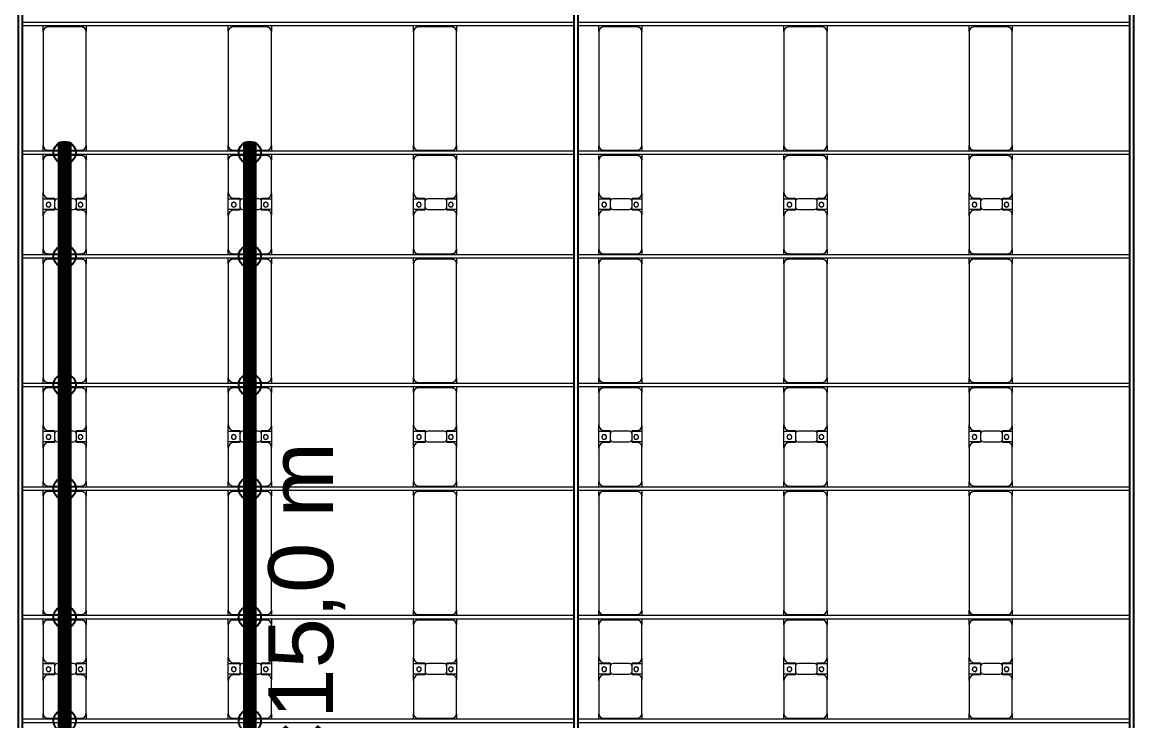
# Model space of a CAD drawing. Header units: millimetres. Extents: x -496478 to -186190, y -204059 to -87354.
# Drawn here: x -483192 to -471231, y -178740 to -171190 of the extents above; entities that cross this region are included whole.
import ezdxf

# ---------------------------------------------------------------- set-up
doc = ezdxf.new("R2010")
doc.units = ezdxf.units.MM
for name, color, linetype, lineweight in [('A-DETL-MBND', 5, 'Continuous', 9), ('A-GENM', 13, 'Continuous', 9), ('S-BEAM', 12, 'Continuous', 9)]:
    doc.layers.add(name, color=color, linetype=linetype, lineweight=lineweight)
doc.layers.add('GC-GHI CHU', color=2, linetype='Continuous')
doc.layers.add('GC-HOP 40x60 GIA CUONG', color=1, linetype='Continuous')
doc.styles.add('GC_VN', font='arial.ttf')

# ---------------------------------------------------------------- blocks, each defined once
blk = doc.blocks.new('Dai phao do pin - DẢI PHAO ĐỠ PIN-V111-BỐ TRÍ KHUNG KẾT CẤU BÈ PIN 01')
at = {"layer": 'A-DETL-MBND', "color": 8}
for p, q in [((18283, 242), (18340, 242)), ((18700, 242), (18340, 242)), ((18700, 242), (18882, 242)), ((18768, 242), (18950, 242)), ((18768, 118), (18768, 242)), ((18882, 242), (18882, 118)), ((19300, 242), (18950, 242)), ((19300, 242), (19363, 242)), ((19403, 242), (19460, 242)), ((20690, 242), (19460, 242)), ((20690, 242), (20753, 242)), ((20793, 242), (20850, 242)), ((21210, 242), (20850, 242)), ((21210, 242), (21392, 242)), ((21278, 242), (21460, 242)), ((21278, 118), (21278, 242)), ((21392, 242), (21392, 118)), ((21810, 242), (21460, 242)), ((21810, 242), (21873, 242)), ((21913, 242), (21970, 242)), ((23200, 242), (21970, 242)), ((23200, 242), (23263, 242)), ((23304, 242), (23360, 242)), ((23720, 242), (23360, 242)), ((23720, 242), (23902, 242)), ((23788, 242), (23970, 242)), ((23788, 118), (23788, 242)), ((23902, 242), (23902, 118)), ((24320, 242), (23970, 242)), ((24320, 242), (24383, 242)), ((24423, 242), (24480, 242)), ((25710, 242), (24480, 242)), ((25710, 242), (25773, 242)), ((18290, 192), (18290, -173)), ((18760, 118), (18760, 182)), ((18890, 182), (18890, 118)), ((19350, -173), (19350, 192)), ((19410, 192), (19410, -173)), ((20740, -173), (20740, 192)), ((20800, 192), (20800, -173)), ((21270, 118), (21270, 182)), ((21400, 182), (21400, 118)), ((21860, -173), (21860, 192)), ((21920, 192), (21920, -173)), ((23250, -173), (23250, 192)), ((23310, 192), (23310, -173)), ((23780, 118), (23780, 182)), ((23910, 182), (23910, 118)), ((24370, -173), (24370, 192)), ((24430, 192), (24430, -173)), ((25760, -173), (25760, 192)), ((18852, 118), (18760, 118)), ((18768, 88), (18768, -88)), ((18890, 118), (18798, 118)), ((18882, -88), (18882, 88)), ((21362, 118), (21270, 118)), ((21278, 88), (21278, -88)), ((21400, 118), (21308, 118)), ((21392, -88), (21392, 88)), ((23872, 118), (23780, 118)), ((23788, 88), (23788, -88)), ((23910, 118), (23818, 118)), ((23902, -88), (23902, 88)), ((18760, -173), (18760, -118)), ((18760, -118), (18852, -118)), ((18768, -223), (18768, -118)), ((18798, -118), (18890, -118)), ((18882, -118), (18882, -223)), ((18890, -118), (18890, -173)), ((21270, -173), (21270, -118)), ((21270, -118), (21362, -118)), ((21278, -223), (21278, -118)), ((21308, -118), (21400, -118)), ((21392, -118), (21392, -223)), ((21400, -118), (21400, -173)), ((23780, -173), (23780, -118)), ((23780, -118), (23872, -118)), ((23788, -223), (23788, -118)), ((23818, -118), (23910, -118)), ((23902, -118), (23902, -223)), ((23910, -118), (23910, -173)), ((18340, -223), (18283, -223)), ((18340, -223), (18710, -223)), ((18882, -223), (18710, -223)), ((18940, -223), (18768, -223)), ((18940, -223), (19300, -223)), ((19363, -223), (19300, -223)), ((19460, -223), (19403, -223)), ((19460, -223), (20690, -223)), ((20753, -223), (20690, -223)), ((20850, -223), (20793, -223)), ((20850, -223), (21220, -223)), ((21392, -223), (21220, -223)), ((21450, -223), (21278, -223)), ((21450, -223), (21810, -223)), ((21873, -223), (21810, -223)), ((21970, -223), (21913, -223)), ((21970, -223), (23200, -223)), ((23263, -223), (23200, -223)), ((23360, -223), (23304, -223)), ((23360, -223), (23730, -223)), ((23902, -223), (23730, -223)), ((23960, -223), (23788, -223)), ((23960, -223), (24320, -223)), ((24383, -223), (24320, -223)), ((24480, -223), (24423, -223)), ((24480, -223), (25710, -223)), ((25773, -223), (25710, -223))]:
    blk.add_line(p, q, dxfattribs=at)
for centre, radius, start, end in [((18340, 192), 50, 90, 180), ((18700, 182), 60, 0, 90), ((18950, 182), 60, 90, 180), ((19300, 192), 50, 0, 90), ((19460, 192), 50, 90, 180), ((19460, 192), 50, 105, 180), ((20690, 192), 50, 0, 90), ((20690, 192), 50, 15, 90), ((20850, 192), 50, 90, 180), ((21210, 182), 60, 0, 90), ((21460, 182), 60, 90, 180), ((21810, 192), 50, 0, 90), ((21970, 192), 50, 90, 180), ((21970, 192), 50, 105, 180), ((23200, 192), 50, 360, 90), ((23200, 192), 50, 15, 90), ((23360, 192), 50, 90, 180), ((23720, 182), 60, 360, 90), ((23970, 182), 60, 90, 180), ((24320, 192), 50, 360, 90), ((24480, 192), 50, 90, 180), ((24480, 192), 50, 105, 180), ((25710, 192), 50, 360, 90), ((25710, 192), 50, 15, 90), ((18340, 192), 50, 135, 175.8345), ((18700, 182), 60, 0, 45), ((18819, 183), 25, 0, 180), ((18819, 183), 25, 180, 0), ((18821, 183), 25, 0, 180), ((18821, 183), 25, 180, 360), ((18821, 183), 25, 180, 195), ((18950, 182), 60, 135, 180), ((19300, 192), 50, 0, 45), ((20850, 192), 50, 135, 175.873), ((21210, 182), 60, 0, 45), ((21329, 183), 25, 360, 180), ((21329, 183), 25, 180, 360), ((21331, 183), 25, 0, 180), ((21331, 183), 25, 180, 0), ((21331, 183), 25, 180, 195), ((21460, 182), 60, 135, 180), ((21810, 192), 50, 0, 45), ((23360, 192), 50, 135, 175.9115), ((23720, 182), 60, 360, 45), ((23839, 183), 25, 360, 180), ((23839, 183), 25, 180, 0), ((23841, 183), 25, 360, 180), ((23841, 183), 25, 180, 0), ((23841, 183), 25, 180, 195), ((23970, 182), 60, 135, 180), ((24320, 192), 50, 360, 45), ((18798, 88), 30, 90, 180), ((18852, 88), 30, 0, 90), ((21308, 88), 30, 90, 180), ((21362, 88), 30, 0, 90), ((23818, 88), 30, 90, 180), ((23872, 88), 30, 0, 90), ((18798, -88), 30, 180, 270), ((18852, -88), 30, 270, 0), ((21308, -88), 30, 180, 270), ((21362, -88), 30, 270, 0), ((23818, -88), 30, 180, 270), ((23872, -88), 30, 270, 0), ((18340, -173), 50, 180, 270), ((18340, -173), 50, 180, 225), ((18710, -173), 50, 270, 0), ((18710, -173), 50, 315, 0), ((18819, -162), 25, 0, 180), ((18819, -162), 25, 180, 0), ((18821, -162), 25, 0, 180), ((18821, -162), 25, 120, 180), ((18821, -162), 25, 180, 360), ((18821, -162), 25, 75, 105), ((18819, -162), 25, 75, 90), ((18819, -162), 25, 30, 45), ((18819, -162), 25, 0, 15), ((18940, -173), 50, 180, 270), ((18940, -173), 50, 180, 225), ((19300, -173), 50, 270, 360), ((19300, -173), 50, 315, 360), ((19460, -173), 50, 180, 270), ((19460, -173), 50, 180, 270), ((20690, -173), 50, 270, 0), ((20690, -173), 50, 285, 0), ((20850, -173), 50, 180, 270), ((20850, -173), 50, 180, 225), ((21220, -173), 50, 270, 0), ((21220, -173), 50, 315, 0), ((21329, -162), 25, 360, 180), ((21329, -162), 25, 180, 0), ((21331, -162), 25, 360, 180), ((21331, -162), 25, 120, 180), ((21331, -162), 25, 180, 0), ((21331, -162), 25, 75, 105), ((21329, -162), 25, 75, 90), ((21329, -162), 25, 30, 45), ((21329, -162), 25, 360, 15), ((21450, -173), 50, 180, 270), ((21450, -173), 50, 180, 225), ((21810, -173), 50, 270, 0), ((21810, -173), 50, 315, 0), ((21970, -173), 50, 180, 270), ((21970, -173), 50, 180, 270), ((23200, -173), 50, 270, 0), ((23200, -173), 50, 285, 360), ((23360, -173), 50, 180, 270), ((23360, -173), 50, 180, 225), ((23730, -173), 50, 270, 0), ((23730, -173), 50, 315, 0), ((23839, -162), 25, 360, 180), ((23839, -162), 25, 180, 0), ((23841, -162), 25, 360, 180), ((23841, -162), 25, 120, 180), ((23841, -162), 25, 180, 0), ((23841, -162), 25, 75, 105), ((23839, -162), 25, 75, 90), ((23839, -162), 25, 30, 45), ((23839, -162), 25, 360, 15), ((23960, -173), 50, 180, 270), ((23960, -173), 50, 180, 225), ((24320, -173), 50, 270, 360), ((24320, -173), 50, 315, 360), ((24480, -173), 50, 180, 270), ((24480, -173), 50, 180, 270), ((25710, -173), 50, 270, 360), ((25710, -173), 50, 285, 0)]:
    blk.add_arc(centre, radius, start, end, dxfattribs=at)
blk = doc.blocks.new('Dai phao do pin - DẢI PHAO ĐỠ PIN-V112-BỐ TRÍ KHUNG KẾT CẤU BÈ PIN 01')
at = {"layer": 'A-DETL-MBND', "color": 8}
for p, q in [((18283, 242), (18340, 242)), ((18700, 242), (18340, 242)), ((18700, 242), (18882, 242)), ((18768, 242), (18950, 242)), ((18768, 118), (18768, 242)), ((18882, 242), (18882, 118)), ((19300, 242), (18950, 242)), ((19300, 242), (19363, 242)), ((19403, 242), (19460, 242)), ((20690, 242), (19460, 242)), ((20690, 242), (20753, 242)), ((20793, 242), (20850, 242)), ((21210, 242), (20850, 242)), ((21210, 242), (21392, 242)), ((21278, 242), (21460, 242)), ((21278, 118), (21278, 242)), ((21392, 242), (21392, 118)), ((21810, 242), (21460, 242)), ((21810, 242), (21873, 242)), ((21913, 242), (21970, 242)), ((23200, 242), (21970, 242)), ((23200, 242), (23263, 242)), ((23304, 242), (23360, 242)), ((23720, 242), (23360, 242)), ((23720, 242), (23902, 242)), ((23788, 242), (23970, 242)), ((23788, 118), (23788, 242)), ((23902, 242), (23902, 118)), ((24320, 242), (23970, 242)), ((24320, 242), (24383, 242)), ((24423, 242), (24480, 242)), ((25710, 242), (24480, 242)), ((25710, 242), (25773, 242)), ((18290, 192), (18290, -173)), ((18760, 118), (18760, 182)), ((18890, 182), (18890, 118)), ((19350, -173), (19350, 192)), ((19410, 192), (19410, -173)), ((20740, -173), (20740, 192)), ((20800, 192), (20800, -173)), ((21270, 118), (21270, 182)), ((21400, 182), (21400, 118)), ((21860, -173), (21860, 192)), ((21920, 192), (21920, -173)), ((23250, -173), (23250, 192)), ((23310, 192), (23310, -173)), ((23780, 118), (23780, 182)), ((23910, 182), (23910, 118)), ((24370, -173), (24370, 192)), ((24430, 192), (24430, -173)), ((25760, -173), (25760, 192)), ((18852, 118), (18760, 118)), ((18768, 88), (18768, -88)), ((18890, 118), (18798, 118)), ((18882, -88), (18882, 88)), ((21362, 118), (21270, 118)), ((21278, 88), (21278, -88)), ((21400, 118), (21308, 118)), ((21392, -88), (21392, 88)), ((23872, 118), (23780, 118)), ((23788, 88), (23788, -88)), ((23910, 118), (23818, 118)), ((23902, -88), (23902, 88)), ((18760, -173), (18760, -118)), ((18760, -118), (18852, -118)), ((18768, -223), (18768, -118)), ((18798, -118), (18890, -118)), ((18882, -118), (18882, -223)), ((18890, -118), (18890, -173)), ((21270, -173), (21270, -118)), ((21270, -118), (21362, -118)), ((21278, -223), (21278, -118)), ((21308, -118), (21400, -118)), ((21392, -118), (21392, -223)), ((21400, -118), (21400, -173)), ((23780, -173), (23780, -118)), ((23780, -118), (23872, -118)), ((23788, -223), (23788, -118)), ((23818, -118), (23910, -118)), ((23902, -118), (23902, -223)), ((23910, -118), (23910, -173)), ((18340, -223), (18283, -223)), ((18340, -223), (18710, -223)), ((18882, -223), (18710, -223)), ((18940, -223), (18768, -223)), ((18940, -223), (19300, -223)), ((19363, -223), (19300, -223)), ((19460, -223), (19403, -223)), ((19460, -223), (20690, -223)), ((20753, -223), (20690, -223)), ((20850, -223), (20793, -223)), ((20850, -223), (21220, -223)), ((21392, -223), (21220, -223)), ((21450, -223), (21278, -223)), ((21450, -223), (21810, -223)), ((21873, -223), (21810, -223)), ((21970, -223), (21913, -223)), ((21970, -223), (23200, -223)), ((23263, -223), (23200, -223)), ((23360, -223), (23304, -223)), ((23360, -223), (23730, -223)), ((23902, -223), (23730, -223)), ((23960, -223), (23788, -223)), ((23960, -223), (24320, -223)), ((24383, -223), (24320, -223)), ((24480, -223), (24423, -223)), ((24480, -223), (25710, -223)), ((25773, -223), (25710, -223))]:
    blk.add_line(p, q, dxfattribs=at)
for centre, radius, start, end in [((18340, 192), 50, 90, 180), ((18700, 182), 60, 0, 90), ((18950, 182), 60, 90, 180), ((19300, 192), 50, 0, 90), ((19460, 192), 50, 90, 180), ((19460, 192), 50, 105, 180), ((20690, 192), 50, 0, 90), ((20690, 192), 50, 15, 90), ((20850, 192), 50, 90, 180), ((21210, 182), 60, 0, 90), ((21460, 182), 60, 90, 180), ((21810, 192), 50, 0, 90), ((21970, 192), 50, 90, 180), ((21970, 192), 50, 105, 180), ((23200, 192), 50, 360, 90), ((23200, 192), 50, 15, 90), ((23360, 192), 50, 90, 180), ((23720, 182), 60, 360, 90), ((23970, 182), 60, 90, 180), ((24320, 192), 50, 360, 90), ((24480, 192), 50, 90, 180), ((24480, 192), 50, 105, 180), ((25710, 192), 50, 360, 90), ((25710, 192), 50, 15, 90), ((18340, 192), 50, 135, 180), ((18700, 182), 60, 0, 45), ((18819, 183), 25, 0, 180), ((18819, 183), 25, 180, 0), ((18821, 183), 25, 0, 180), ((18821, 183), 25, 180, 360), ((18821, 183), 25, 180, 195), ((18950, 182), 60, 135, 180), ((19300, 192), 50, 0, 45), ((20850, 192), 50, 135, 180), ((21210, 182), 60, 0, 45), ((21329, 183), 25, 360, 180), ((21329, 183), 25, 180, 360), ((21331, 183), 25, 0, 180), ((21331, 183), 25, 180, 0), ((21331, 183), 25, 180, 195), ((21460, 182), 60, 135, 180), ((21810, 192), 50, 0, 45), ((23360, 192), 50, 135, 180), ((23720, 182), 60, 360, 45), ((23839, 183), 25, 360, 180), ((23839, 183), 25, 180, 0), ((23841, 183), 25, 360, 180), ((23841, 183), 25, 180, 0), ((23841, 183), 25, 180, 195), ((23970, 182), 60, 135, 180), ((24320, 192), 50, 360, 45), ((18798, 88), 30, 90, 180), ((18852, 88), 30, 0, 90), ((21308, 88), 30, 90, 180), ((21362, 88), 30, 0, 90), ((23818, 88), 30, 90, 180), ((23872, 88), 30, 0, 90), ((18798, -88), 30, 180, 270), ((18852, -88), 30, 270, 0), ((21308, -88), 30, 180, 270), ((21362, -88), 30, 270, 0), ((23818, -88), 30, 180, 270), ((23872, -88), 30, 270, 0), ((18340, -173), 50, 180, 270), ((18340, -173), 50, 180, 225), ((18710, -173), 50, 270, 0), ((18710, -173), 50, 315, 0), ((18819, -162), 25, 0, 180), ((18819, -162), 25, 180, 0), ((18821, -162), 25, 0, 180), ((18821, -162), 25, 120, 180), ((18821, -162), 25, 180, 360), ((18821, -162), 25, 75, 105), ((18819, -162), 25, 75, 90), ((18819, -162), 25, 30, 45), ((18819, -162), 25, 0, 15), ((18940, -173), 50, 180, 270), ((18940, -173), 50, 180, 225), ((19300, -173), 50, 270, 360), ((19300, -173), 50, 315, 360), ((19460, -173), 50, 180, 270), ((19460, -173), 50, 180, 270), ((20690, -173), 50, 270, 0), ((20690, -173), 50, 285, 0), ((20850, -173), 50, 180, 270), ((20850, -173), 50, 180, 225), ((21220, -173), 50, 270, 0), ((21220, -173), 50, 315, 0), ((21329, -162), 25, 360, 180), ((21329, -162), 25, 180, 0), ((21331, -162), 25, 360, 180), ((21331, -162), 25, 120, 180), ((21331, -162), 25, 180, 0), ((21331, -162), 25, 75, 105), ((21329, -162), 25, 75, 90), ((21329, -162), 25, 30, 45), ((21329, -162), 25, 360, 15), ((21450, -173), 50, 180, 270), ((21450, -173), 50, 180, 225), ((21810, -173), 50, 270, 0), ((21810, -173), 50, 315, 0), ((21970, -173), 50, 180, 270), ((21970, -173), 50, 180, 270), ((23200, -173), 50, 270, 0), ((23200, -173), 50, 285, 360), ((23360, -173), 50, 180, 270), ((23360, -173), 50, 180, 225), ((23730, -173), 50, 270, 0), ((23730, -173), 50, 315, 0), ((23839, -162), 25, 360, 180), ((23839, -162), 25, 180, 0), ((23841, -162), 25, 360, 180), ((23841, -162), 25, 120, 180), ((23841, -162), 25, 180, 0), ((23841, -162), 25, 75, 105), ((23839, -162), 25, 75, 90), ((23839, -162), 25, 30, 45), ((23839, -162), 25, 360, 15), ((23960, -173), 50, 180, 270), ((23960, -173), 50, 180, 225), ((24320, -173), 50, 270, 360), ((24320, -173), 50, 315, 360), ((24480, -173), 50, 180, 270), ((24480, -173), 50, 180, 270), ((25710, -173), 50, 270, 360), ((25710, -173), 50, 285, 0)]:
    blk.add_arc(centre, radius, start, end, dxfattribs=at)
blk = doc.blocks.new('Dai phao do pin - DẢI PHAO ĐỠ PIN-V113-BỐ TRÍ KHUNG KẾT CẤU BÈ PIN 01')
at = {"layer": 'A-DETL-MBND', "color": 8}
for p, q in [((18283, 242), (18340, 242)), ((18700, 242), (18340, 242)), ((18700, 242), (18882, 242)), ((18768, 242), (18950, 242)), ((18768, 118), (18768, 242)), ((18882, 242), (18882, 118)), ((19300, 242), (18950, 242)), ((19300, 242), (19363, 242)), ((19403, 242), (19460, 242)), ((20690, 242), (19460, 242)), ((20690, 242), (20753, 242)), ((20793, 242), (20850, 242)), ((21210, 242), (20850, 242)), ((21210, 242), (21392, 242)), ((21278, 242), (21460, 242)), ((21278, 118), (21278, 242)), ((21392, 242), (21392, 118)), ((21810, 242), (21460, 242)), ((21810, 242), (21873, 242)), ((21913, 242), (21970, 242)), ((23200, 242), (21970, 242)), ((23200, 242), (23263, 242)), ((23304, 242), (23360, 242)), ((23720, 242), (23360, 242)), ((23720, 242), (23902, 242)), ((23788, 242), (23970, 242)), ((23788, 118), (23788, 242)), ((23902, 242), (23902, 118)), ((24320, 242), (23970, 242)), ((24320, 242), (24383, 242)), ((24423, 242), (24480, 242)), ((25710, 242), (24480, 242)), ((25710, 242), (25773, 242)), ((18290, 192), (18290, -173)), ((18760, 118), (18760, 182)), ((18890, 182), (18890, 118)), ((19350, -173), (19350, 192)), ((19410, 192), (19410, -173)), ((20740, -173), (20740, 192)), ((20800, 192), (20800, -173)), ((21270, 118), (21270, 182)), ((21400, 182), (21400, 118)), ((21860, -173), (21860, 192)), ((21920, 192), (21920, -173)), ((23250, -173), (23250, 192)), ((23310, 192), (23310, -173)), ((23780, 118), (23780, 182)), ((23910, 182), (23910, 118)), ((24370, -173), (24370, 192)), ((24430, 192), (24430, -173)), ((25760, -173), (25760, 192)), ((18852, 118), (18760, 118)), ((18768, 88), (18768, -88)), ((18890, 118), (18798, 118)), ((18882, -88), (18882, 88)), ((21362, 118), (21270, 118)), ((21278, 88), (21278, -88)), ((21400, 118), (21308, 118)), ((21392, -88), (21392, 88)), ((23872, 118), (23780, 118)), ((23788, 88), (23788, -88)), ((23910, 118), (23818, 118)), ((23902, -88), (23902, 88)), ((18760, -173), (18760, -118)), ((18760, -118), (18852, -118)), ((18768, -223), (18768, -118)), ((18798, -118), (18890, -118)), ((18882, -118), (18882, -223)), ((18890, -118), (18890, -173)), ((21270, -173), (21270, -118)), ((21270, -118), (21362, -118)), ((21278, -223), (21278, -118)), ((21308, -118), (21400, -118)), ((21392, -118), (21392, -223)), ((21400, -118), (21400, -173)), ((23780, -173), (23780, -118)), ((23780, -118), (23872, -118)), ((23788, -223), (23788, -118)), ((23818, -118), (23910, -118)), ((23902, -118), (23902, -223)), ((23910, -118), (23910, -173)), ((18340, -223), (18283, -223)), ((18340, -223), (18710, -223)), ((18882, -223), (18710, -223)), ((18940, -223), (18768, -223)), ((18940, -223), (19300, -223)), ((19363, -223), (19300, -223)), ((19460, -223), (19403, -223)), ((19460, -223), (20690, -223)), ((20753, -223), (20690, -223)), ((20850, -223), (20793, -223)), ((20850, -223), (21220, -223)), ((21392, -223), (21220, -223)), ((21450, -223), (21278, -223)), ((21450, -223), (21810, -223)), ((21873, -223), (21810, -223)), ((21970, -223), (21913, -223)), ((21970, -223), (23200, -223)), ((23263, -223), (23200, -223)), ((23360, -223), (23304, -223)), ((23360, -223), (23730, -223)), ((23902, -223), (23730, -223)), ((23960, -223), (23788, -223)), ((23960, -223), (24320, -223)), ((24383, -223), (24320, -223)), ((24480, -223), (24423, -223)), ((24480, -223), (25710, -223)), ((25773, -223), (25710, -223))]:
    blk.add_line(p, q, dxfattribs=at)
for centre, radius, start, end in [((18340, 192), 50, 90, 180), ((18700, 182), 60, 0, 90), ((18950, 182), 60, 90, 180), ((19300, 192), 50, 0, 90), ((19460, 192), 50, 90, 180), ((19460, 192), 50, 105, 150), ((20690, 192), 50, 0, 90), ((20690, 192), 50, 30, 90), ((20850, 192), 50, 90, 180), ((21210, 182), 60, 0, 90), ((21460, 182), 60, 90, 180), ((21810, 192), 50, 0, 90), ((21970, 192), 50, 90, 180), ((21970, 192), 50, 105, 150), ((23200, 192), 50, 360, 90), ((23200, 192), 50, 30, 90), ((23360, 192), 50, 90, 180), ((23720, 182), 60, 360, 90), ((23970, 182), 60, 90, 180), ((24320, 192), 50, 360, 90), ((24480, 192), 50, 90, 180), ((24480, 192), 50, 105, 150), ((25710, 192), 50, 360, 90), ((25710, 192), 50, 30, 90), ((18340, 192), 50, 135, 180), ((18700, 182), 60, 0, 45), ((18819, 183), 25, 0, 180), ((18819, 183), 25, 180, 0), ((18821, 183), 25, 0, 180), ((18821, 183), 25, 180, 360), ((18821, 183), 25, 180, 195), ((18950, 182), 60, 135, 180), ((19300, 192), 50, 0, 45), ((19460, 192), 50, 165, 180), ((20850, 192), 50, 135, 180), ((21210, 182), 60, 0, 45), ((21329, 183), 25, 360, 180), ((21329, 183), 25, 180, 360), ((21331, 183), 25, 0, 180), ((21331, 183), 25, 180, 0), ((21331, 183), 25, 180, 195), ((21460, 182), 60, 135, 180), ((21810, 192), 50, 0, 45), ((21970, 192), 50, 165, 180), ((23360, 192), 50, 135, 180), ((23720, 182), 60, 360, 45), ((23839, 183), 25, 360, 180), ((23839, 183), 25, 180, 0), ((23841, 183), 25, 360, 180), ((23841, 183), 25, 180, 0), ((23841, 183), 25, 180, 195), ((23970, 182), 60, 135, 180), ((24320, 192), 50, 360, 45), ((24480, 192), 50, 165, 180), ((18798, 88), 30, 90, 180), ((18852, 88), 30, 0, 90), ((21308, 88), 30, 90, 180), ((21362, 88), 30, 0, 90), ((23818, 88), 30, 90, 180), ((23872, 88), 30, 0, 90), ((18798, -88), 30, 180, 270), ((18852, -88), 30, 270, 0), ((21308, -88), 30, 180, 270), ((21362, -88), 30, 270, 0), ((23818, -88), 30, 180, 270), ((23872, -88), 30, 270, 0), ((18340, -173), 50, 180, 270), ((18340, -173), 50, 180, 225), ((18710, -173), 50, 270, 0), ((18710, -173), 50, 315, 0), ((18819, -162), 25, 0, 180), ((18819, -162), 25, 180, 0), ((18821, -162), 25, 0, 180), ((18821, -162), 25, 120, 180), ((18821, -162), 25, 180, 360), ((18821, -162), 25, 75, 105), ((18819, -162), 25, 75, 90), ((18819, -162), 25, 30, 45), ((18819, -162), 25, 0, 15), ((18940, -173), 50, 180, 270), ((18940, -173), 50, 180, 225), ((19300, -173), 50, 270, 360), ((19300, -173), 50, 315, 360), ((19460, -173), 50, 180, 270), ((19460, -173), 50, 180, 270), ((20690, -173), 50, 270, 0), ((20690, -173), 50, 285, 0), ((20850, -173), 50, 180, 270), ((20850, -173), 50, 180, 225), ((21220, -173), 50, 270, 0), ((21220, -173), 50, 315, 0), ((21329, -162), 25, 360, 180), ((21329, -162), 25, 180, 0), ((21331, -162), 25, 360, 180), ((21331, -162), 25, 120, 180), ((21331, -162), 25, 180, 0), ((21331, -162), 25, 75, 105), ((21329, -162), 25, 75, 90), ((21329, -162), 25, 30, 45), ((21329, -162), 25, 360, 15), ((21450, -173), 50, 180, 270), ((21450, -173), 50, 180, 225), ((21810, -173), 50, 270, 0), ((21810, -173), 50, 315, 0), ((21970, -173), 50, 180, 270), ((21970, -173), 50, 180, 270), ((23200, -173), 50, 270, 0), ((23200, -173), 50, 285, 360), ((23360, -173), 50, 180, 270), ((23360, -173), 50, 180, 225), ((23730, -173), 50, 270, 0), ((23730, -173), 50, 315, 0), ((23839, -162), 25, 360, 180), ((23839, -162), 25, 180, 0), ((23841, -162), 25, 360, 180), ((23841, -162), 25, 120, 180), ((23841, -162), 25, 180, 0), ((23841, -162), 25, 75, 105), ((23839, -162), 25, 75, 90), ((23839, -162), 25, 30, 45), ((23839, -162), 25, 360, 15), ((23960, -173), 50, 180, 270), ((23960, -173), 50, 180, 225), ((24320, -173), 50, 270, 360), ((24320, -173), 50, 315, 360), ((24480, -173), 50, 180, 270), ((24480, -173), 50, 180, 270), ((25710, -173), 50, 270, 360), ((25710, -173), 50, 285, 0)]:
    blk.add_arc(centre, radius, start, end, dxfattribs=at)
blk = doc.blocks.new('Dai phao do pin - DẢI PHAO ĐỠ PIN-V114-BỐ TRÍ KHUNG KẾT CẤU BÈ PIN 01')
at = {"layer": 'A-DETL-MBND', "color": 8}
for p, q in [((18283, 242), (18340, 242)), ((18700, 242), (18340, 242)), ((18700, 242), (18882, 242)), ((18768, 242), (18950, 242)), ((18768, 118), (18768, 242)), ((18882, 242), (18882, 118)), ((19300, 242), (18950, 242)), ((19300, 242), (19363, 242)), ((19403, 242), (19460, 242)), ((20690, 242), (19460, 242)), ((20690, 242), (20753, 242)), ((20793, 242), (20850, 242)), ((21210, 242), (20850, 242)), ((21210, 242), (21392, 242)), ((21278, 242), (21460, 242)), ((21278, 118), (21278, 242)), ((21392, 242), (21392, 118)), ((21810, 242), (21460, 242)), ((21810, 242), (21873, 242)), ((21913, 242), (21970, 242)), ((23200, 242), (21970, 242)), ((23200, 242), (23263, 242)), ((23304, 242), (23360, 242)), ((23720, 242), (23360, 242)), ((23720, 242), (23902, 242)), ((23788, 242), (23970, 242)), ((23788, 118), (23788, 242)), ((23902, 242), (23902, 118)), ((24320, 242), (23970, 242)), ((24320, 242), (24383, 242)), ((24423, 242), (24480, 242)), ((25710, 242), (24480, 242)), ((25710, 242), (25773, 242)), ((18290, 192), (18290, -173)), ((18760, 118), (18760, 182)), ((18890, 182), (18890, 118)), ((19350, -173), (19350, 192)), ((19410, 192), (19410, -173)), ((20740, -173), (20740, 192)), ((20800, 192), (20800, -173)), ((21270, 118), (21270, 182)), ((21400, 182), (21400, 118)), ((21860, -173), (21860, 192)), ((21920, 192), (21920, -173)), ((23250, -173), (23250, 192)), ((23310, 192), (23310, -173)), ((23780, 118), (23780, 182)), ((23910, 182), (23910, 118)), ((24370, -173), (24370, 192)), ((24430, 192), (24430, -173)), ((25760, -173), (25760, 192)), ((18852, 118), (18760, 118)), ((18768, 88), (18768, -88)), ((18890, 118), (18798, 118)), ((18882, -88), (18882, 88)), ((21362, 118), (21270, 118)), ((21278, 88), (21278, -88)), ((21400, 118), (21308, 118)), ((21392, -88), (21392, 88)), ((23872, 118), (23780, 118)), ((23788, 88), (23788, -88)), ((23910, 118), (23818, 118)), ((23902, -88), (23902, 88)), ((18760, -173), (18760, -118)), ((18760, -118), (18852, -118)), ((18768, -223), (18768, -118)), ((18798, -118), (18890, -118)), ((18882, -118), (18882, -223)), ((18890, -118), (18890, -173)), ((21270, -173), (21270, -118)), ((21270, -118), (21362, -118)), ((21278, -223), (21278, -118)), ((21308, -118), (21400, -118)), ((21392, -118), (21392, -223)), ((21400, -118), (21400, -173)), ((23780, -173), (23780, -118)), ((23780, -118), (23872, -118)), ((23788, -223), (23788, -118)), ((23818, -118), (23910, -118)), ((23902, -118), (23902, -223)), ((23910, -118), (23910, -173)), ((18340, -223), (18283, -223)), ((18340, -223), (18710, -223)), ((18882, -223), (18710, -223)), ((18940, -223), (18768, -223)), ((18940, -223), (19300, -223)), ((19363, -223), (19300, -223)), ((19460, -223), (19403, -223)), ((19460, -223), (20690, -223)), ((20753, -223), (20690, -223)), ((20850, -223), (20793, -223)), ((20850, -223), (21220, -223)), ((21392, -223), (21220, -223)), ((21450, -223), (21278, -223)), ((21450, -223), (21810, -223)), ((21873, -223), (21810, -223)), ((21970, -223), (21913, -223)), ((21970, -223), (23200, -223)), ((23263, -223), (23200, -223)), ((23360, -223), (23304, -223)), ((23360, -223), (23730, -223)), ((23902, -223), (23730, -223)), ((23960, -223), (23788, -223)), ((23960, -223), (24320, -223)), ((24383, -223), (24320, -223)), ((24480, -223), (24423, -223)), ((24480, -223), (25710, -223)), ((25773, -223), (25710, -223))]:
    blk.add_line(p, q, dxfattribs=at)
for centre, radius, start, end in [((18340, 192), 50, 90, 180), ((18700, 182), 60, 0, 90), ((18950, 182), 60, 90, 180), ((19300, 192), 50, 0, 90), ((19460, 192), 50, 90, 180), ((19460, 192), 50, 105, 180), ((20690, 192), 50, 0, 90), ((20690, 192), 50, 15, 90), ((20850, 192), 50, 90, 180), ((21210, 182), 60, 0, 90), ((21460, 182), 60, 90, 180), ((21810, 192), 50, 0, 90), ((21970, 192), 50, 90, 180), ((21970, 192), 50, 105, 180), ((23200, 192), 50, 360, 90), ((23200, 192), 50, 15, 90), ((23360, 192), 50, 90, 180), ((23720, 182), 60, 360, 90), ((23970, 182), 60, 90, 180), ((24320, 192), 50, 360, 90), ((24480, 192), 50, 90, 180), ((24480, 192), 50, 105, 180), ((25710, 192), 50, 360, 90), ((25710, 192), 50, 15, 90), ((18340, 192), 50, 135, 180), ((18700, 182), 60, 0, 45), ((18819, 183), 25, 0, 180), ((18819, 183), 25, 180, 0), ((18821, 183), 25, 0, 180), ((18821, 183), 25, 180, 360), ((18821, 183), 25, 180, 195), ((18950, 182), 60, 135, 180), ((19300, 192), 50, 0, 45), ((20850, 192), 50, 135, 180), ((21210, 182), 60, 0, 45), ((21329, 183), 25, 360, 180), ((21329, 183), 25, 180, 360), ((21331, 183), 25, 0, 180), ((21331, 183), 25, 180, 0), ((21331, 183), 25, 180, 195), ((21460, 182), 60, 135, 180), ((21810, 192), 50, 0, 45), ((23360, 192), 50, 135, 180), ((23720, 182), 60, 360, 45), ((23839, 183), 25, 360, 180), ((23839, 183), 25, 180, 0), ((23841, 183), 25, 360, 180), ((23841, 183), 25, 180, 0), ((23841, 183), 25, 180, 195), ((23970, 182), 60, 135, 180), ((24320, 192), 50, 360, 45), ((18798, 88), 30, 90, 180), ((18852, 88), 30, 0, 90), ((21308, 88), 30, 90, 180), ((21362, 88), 30, 0, 90), ((23818, 88), 30, 90, 180), ((23872, 88), 30, 0, 90), ((18798, -88), 30, 180, 270), ((18852, -88), 30, 270, 0), ((21308, -88), 30, 180, 270), ((21362, -88), 30, 270, 0), ((23818, -88), 30, 180, 270), ((23872, -88), 30, 270, 0), ((18340, -173), 50, 180, 270), ((18340, -173), 50, 180, 225), ((18710, -173), 50, 270, 0), ((18710, -173), 50, 315, 0), ((18819, -162), 25, 0, 180), ((18819, -162), 25, 180, 0), ((18821, -162), 25, 0, 180), ((18821, -162), 25, 120, 180), ((18821, -162), 25, 180, 360), ((18821, -162), 25, 75, 105), ((18819, -162), 25, 75, 90), ((18819, -162), 25, 30, 45), ((18819, -162), 25, 0, 15), ((18940, -173), 50, 180, 270), ((18940, -173), 50, 180, 225), ((19300, -173), 50, 270, 360), ((19300, -173), 50, 315, 360), ((19460, -173), 50, 180, 270), ((19460, -173), 50, 180, 270), ((20690, -173), 50, 270, 0), ((20690, -173), 50, 285, 0), ((20850, -173), 50, 180, 270), ((20850, -173), 50, 180, 225), ((21220, -173), 50, 270, 0), ((21220, -173), 50, 315, 0), ((21329, -162), 25, 360, 180), ((21329, -162), 25, 180, 0), ((21331, -162), 25, 360, 180), ((21331, -162), 25, 120, 180), ((21331, -162), 25, 180, 0), ((21331, -162), 25, 75, 105), ((21329, -162), 25, 75, 90), ((21329, -162), 25, 30, 45), ((21329, -162), 25, 360, 15), ((21450, -173), 50, 180, 270), ((21450, -173), 50, 180, 225), ((21810, -173), 50, 270, 0), ((21810, -173), 50, 315, 0), ((21970, -173), 50, 180, 270), ((21970, -173), 50, 180, 270), ((23200, -173), 50, 270, 0), ((23200, -173), 50, 285, 360), ((23360, -173), 50, 180, 270), ((23360, -173), 50, 180, 225), ((23730, -173), 50, 270, 0), ((23730, -173), 50, 315, 0), ((23839, -162), 25, 360, 180), ((23839, -162), 25, 180, 0), ((23841, -162), 25, 360, 180), ((23841, -162), 25, 120, 180), ((23841, -162), 25, 180, 0), ((23841, -162), 25, 75, 105), ((23839, -162), 25, 75, 90), ((23839, -162), 25, 30, 45), ((23839, -162), 25, 360, 15), ((23960, -173), 50, 180, 270), ((23960, -173), 50, 180, 225), ((24320, -173), 50, 270, 360), ((24320, -173), 50, 315, 360), ((24480, -173), 50, 180, 270), ((24480, -173), 50, 180, 270), ((25710, -173), 50, 270, 360), ((25710, -173), 50, 285, 0)]:
    blk.add_arc(centre, radius, start, end, dxfattribs=at)
blk = doc.blocks.new('Dai phao do pin - DẢI PHAO ĐỠ PIN-V115-BỐ TRÍ KHUNG KẾT CẤU BÈ PIN 01')
at = {"layer": 'A-DETL-MBND', "color": 8}
for p, q in [((18283, 242), (18340, 242)), ((18700, 242), (18340, 242)), ((18700, 242), (18882, 242)), ((18768, 242), (18950, 242)), ((18768, 118), (18768, 242)), ((18882, 242), (18882, 118)), ((19300, 242), (18950, 242)), ((19300, 242), (19363, 242)), ((19403, 242), (19460, 242)), ((20690, 242), (19460, 242)), ((20690, 242), (20753, 242)), ((20793, 242), (20850, 242)), ((21210, 242), (20850, 242)), ((21210, 242), (21392, 242)), ((21278, 242), (21460, 242)), ((21278, 118), (21278, 242)), ((21392, 242), (21392, 118)), ((21810, 242), (21460, 242)), ((21810, 242), (21873, 242)), ((21913, 242), (21970, 242)), ((23200, 242), (21970, 242)), ((23200, 242), (23263, 242)), ((23304, 242), (23360, 242)), ((23720, 242), (23360, 242)), ((23720, 242), (23902, 242)), ((23788, 242), (23970, 242)), ((23788, 118), (23788, 242)), ((23902, 242), (23902, 118)), ((24320, 242), (23970, 242)), ((24320, 242), (24383, 242)), ((24423, 242), (24480, 242)), ((25710, 242), (24480, 242)), ((25710, 242), (25773, 242)), ((18290, 192), (18290, -173)), ((18760, 118), (18760, 182)), ((18890, 182), (18890, 118)), ((19350, -173), (19350, 192)), ((19410, 192), (19410, -173)), ((20740, -173), (20740, 192)), ((20800, 192), (20800, -173)), ((21270, 118), (21270, 182)), ((21400, 182), (21400, 118)), ((21860, -173), (21860, 192)), ((21920, 192), (21920, -173)), ((23250, -173), (23250, 192)), ((23310, 192), (23310, -173)), ((23780, 118), (23780, 182)), ((23910, 182), (23910, 118)), ((24370, -173), (24370, 192)), ((24430, 192), (24430, -173)), ((25760, -173), (25760, 192)), ((18852, 118), (18760, 118)), ((18768, 88), (18768, -88)), ((18890, 118), (18798, 118)), ((18882, -88), (18882, 88)), ((21362, 118), (21270, 118)), ((21278, 88), (21278, -88)), ((21400, 118), (21308, 118)), ((21392, -88), (21392, 88)), ((23872, 118), (23780, 118)), ((23788, 88), (23788, -88)), ((23910, 118), (23818, 118)), ((23902, -88), (23902, 88)), ((18760, -173), (18760, -118)), ((18760, -118), (18852, -118)), ((18768, -223), (18768, -118)), ((18798, -118), (18890, -118)), ((18882, -118), (18882, -223)), ((18890, -118), (18890, -173)), ((21270, -173), (21270, -118)), ((21270, -118), (21362, -118)), ((21278, -223), (21278, -118)), ((21308, -118), (21400, -118)), ((21392, -118), (21392, -223)), ((21400, -118), (21400, -173)), ((23780, -173), (23780, -118)), ((23780, -118), (23872, -118)), ((23788, -223), (23788, -118)), ((23818, -118), (23910, -118)), ((23902, -118), (23902, -223)), ((23910, -118), (23910, -173)), ((18340, -223), (18283, -223)), ((18340, -223), (18710, -223)), ((18882, -223), (18710, -223)), ((18940, -223), (18768, -223)), ((18940, -223), (19300, -223)), ((19363, -223), (19300, -223)), ((19460, -223), (19403, -223)), ((19460, -223), (20690, -223)), ((20753, -223), (20690, -223)), ((20850, -223), (20793, -223)), ((20850, -223), (21220, -223)), ((21392, -223), (21220, -223)), ((21450, -223), (21278, -223)), ((21450, -223), (21810, -223)), ((21873, -223), (21810, -223)), ((21970, -223), (21913, -223)), ((21970, -223), (23200, -223)), ((23263, -223), (23200, -223)), ((23360, -223), (23304, -223)), ((23360, -223), (23730, -223)), ((23902, -223), (23730, -223)), ((23960, -223), (23788, -223)), ((23960, -223), (24320, -223)), ((24383, -223), (24320, -223)), ((24480, -223), (24423, -223)), ((24480, -223), (25710, -223)), ((25773, -223), (25710, -223))]:
    blk.add_line(p, q, dxfattribs=at)
for centre, radius, start, end in [((18340, 192), 50, 90, 180), ((18700, 182), 60, 0, 90), ((18950, 182), 60, 90, 180), ((19300, 192), 50, 0, 90), ((19460, 192), 50, 90, 180), ((19460, 192), 50, 105, 180), ((20690, 192), 50, 0, 90), ((20690, 192), 50, 15, 90), ((20850, 192), 50, 90, 180), ((21210, 182), 60, 0, 90), ((21460, 182), 60, 90, 180), ((21810, 192), 50, 0, 90), ((21970, 192), 50, 90, 180), ((21970, 192), 50, 105, 180), ((23200, 192), 50, 360, 90), ((23200, 192), 50, 15, 90), ((23360, 192), 50, 90, 180), ((23720, 182), 60, 360, 90), ((23970, 182), 60, 90, 180), ((24320, 192), 50, 360, 90), ((24480, 192), 50, 90, 180), ((24480, 192), 50, 105, 180), ((25710, 192), 50, 360, 90), ((25710, 192), 50, 15, 90), ((18340, 192), 50, 138.2317, 180), ((18700, 182), 60, 0, 45), ((18819, 183), 25, 0, 180), ((18819, 183), 25, 180, 0), ((18821, 183), 25, 0, 180), ((18821, 183), 25, 180, 360), ((18821, 183), 25, 180, 195), ((18950, 182), 60, 135, 180), ((19300, 192), 50, 0, 45), ((20850, 192), 50, 138.2799, 180), ((21210, 182), 60, 0, 45), ((21329, 183), 25, 360, 180), ((21329, 183), 25, 180, 360), ((21331, 183), 25, 0, 180), ((21331, 183), 25, 180, 0), ((21331, 183), 25, 180, 195), ((21460, 182), 60, 135, 180), ((21810, 192), 50, 0, 45), ((23360, 192), 50, 138.328, 180), ((23720, 182), 60, 360, 45), ((23839, 183), 25, 360, 180), ((23839, 183), 25, 180, 0), ((23841, 183), 25, 360, 180), ((23841, 183), 25, 180, 0), ((23841, 183), 25, 180, 195), ((23970, 182), 60, 135, 180), ((24320, 192), 50, 360, 45), ((18798, 88), 30, 90, 180), ((18852, 88), 30, 0, 90), ((21308, 88), 30, 90, 180), ((21362, 88), 30, 0, 90), ((23818, 88), 30, 90, 180), ((23872, 88), 30, 0, 90), ((18798, -88), 30, 180, 270), ((18852, -88), 30, 270, 0), ((21308, -88), 30, 180, 270), ((21362, -88), 30, 270, 0), ((23818, -88), 30, 180, 270), ((23872, -88), 30, 270, 0), ((18340, -173), 50, 180, 270), ((18340, -173), 50, 180, 225), ((18710, -173), 50, 270, 0), ((18710, -173), 50, 315, 0), ((18819, -162), 25, 0, 180), ((18819, -162), 25, 180, 0), ((18821, -162), 25, 0, 180), ((18821, -162), 25, 120, 180), ((18821, -162), 25, 180, 360), ((18821, -162), 25, 75, 105), ((18819, -162), 25, 75, 90), ((18819, -162), 25, 30, 45), ((18819, -162), 25, 0, 15), ((18940, -173), 50, 180, 270), ((18940, -173), 50, 180, 225), ((19300, -173), 50, 270, 360), ((19300, -173), 50, 315, 360), ((19460, -173), 50, 180, 270), ((19460, -173), 50, 180, 270), ((20690, -173), 50, 270, 0), ((20690, -173), 50, 285, 0), ((20850, -173), 50, 180, 270), ((20850, -173), 50, 180, 225), ((21220, -173), 50, 270, 0), ((21220, -173), 50, 315, 0), ((21329, -162), 25, 360, 180), ((21329, -162), 25, 180, 0), ((21331, -162), 25, 360, 180), ((21331, -162), 25, 120, 180), ((21331, -162), 25, 180, 0), ((21331, -162), 25, 75, 105), ((21329, -162), 25, 75, 90), ((21329, -162), 25, 30, 45), ((21329, -162), 25, 360, 15), ((21450, -173), 50, 180, 270), ((21450, -173), 50, 180, 225), ((21810, -173), 50, 270, 0), ((21810, -173), 50, 315, 0), ((21970, -173), 50, 180, 270), ((21970, -173), 50, 180, 270), ((23200, -173), 50, 270, 0), ((23200, -173), 50, 285, 360), ((23360, -173), 50, 180, 270), ((23360, -173), 50, 180, 225), ((23730, -173), 50, 270, 0), ((23730, -173), 50, 315, 0), ((23839, -162), 25, 360, 180), ((23839, -162), 25, 180, 0), ((23841, -162), 25, 360, 180), ((23841, -162), 25, 120, 180), ((23841, -162), 25, 180, 0), ((23841, -162), 25, 75, 105), ((23839, -162), 25, 75, 90), ((23839, -162), 25, 30, 45), ((23839, -162), 25, 360, 15), ((23960, -173), 50, 180, 270), ((23960, -173), 50, 180, 225), ((24320, -173), 50, 270, 360), ((24320, -173), 50, 315, 360), ((24480, -173), 50, 180, 270), ((24480, -173), 50, 180, 270), ((25710, -173), 50, 270, 360), ((25710, -173), 50, 285, 0)]:
    blk.add_arc(centre, radius, start, end, dxfattribs=at)
blk = doc.blocks.new('Dai phao do pin - DẢI PHAO ĐỠ PIN-V116-BỐ TRÍ KHUNG KẾT CẤU BÈ PIN 01')
at = {"layer": 'A-DETL-MBND', "color": 8}
for p, q in [((18283, 242), (18340, 242)), ((18700, 242), (18340, 242)), ((18700, 242), (18882, 242)), ((18768, 242), (18950, 242)), ((18768, 118), (18768, 242)), ((18882, 242), (18882, 118)), ((19300, 242), (18950, 242)), ((19300, 242), (19363, 242)), ((19403, 242), (19460, 242)), ((20690, 242), (19460, 242)), ((20690, 242), (20753, 242)), ((20793, 242), (20850, 242)), ((21210, 242), (20850, 242)), ((21210, 242), (21392, 242)), ((21278, 242), (21460, 242)), ((21278, 118), (21278, 242)), ((21392, 242), (21392, 118)), ((21810, 242), (21460, 242)), ((21810, 242), (21873, 242)), ((21913, 242), (21970, 242)), ((23200, 242), (21970, 242)), ((23200, 242), (23263, 242)), ((23304, 242), (23360, 242)), ((23720, 242), (23360, 242)), ((23720, 242), (23902, 242)), ((23788, 242), (23970, 242)), ((23788, 118), (23788, 242)), ((23902, 242), (23902, 118)), ((24320, 242), (23970, 242)), ((24320, 242), (24383, 242)), ((24423, 242), (24480, 242)), ((25710, 242), (24480, 242)), ((25710, 242), (25773, 242)), ((18290, 192), (18290, -173)), ((18760, 118), (18760, 182)), ((18890, 182), (18890, 118)), ((19350, -173), (19350, 192)), ((19410, 192), (19410, -173)), ((20740, -173), (20740, 192)), ((20800, 192), (20800, -173)), ((21270, 118), (21270, 182)), ((21400, 182), (21400, 118)), ((21860, -173), (21860, 192)), ((21920, 192), (21920, -173)), ((23250, -173), (23250, 192)), ((23310, 192), (23310, -173)), ((23780, 118), (23780, 182)), ((23910, 182), (23910, 118)), ((24370, -173), (24370, 192)), ((24430, 192), (24430, -173)), ((25760, -173), (25760, 192)), ((18852, 118), (18760, 118)), ((18768, 88), (18768, -88)), ((18890, 118), (18798, 118)), ((18882, -88), (18882, 88)), ((21362, 118), (21270, 118)), ((21278, 88), (21278, -88)), ((21400, 118), (21308, 118)), ((21392, -88), (21392, 88)), ((23872, 118), (23780, 118)), ((23788, 88), (23788, -88)), ((23910, 118), (23818, 118)), ((23902, -88), (23902, 88)), ((18760, -173), (18760, -118)), ((18760, -118), (18852, -118)), ((18768, -223), (18768, -118)), ((18798, -118), (18890, -118)), ((18882, -118), (18882, -223)), ((18890, -118), (18890, -173)), ((21270, -173), (21270, -118)), ((21270, -118), (21362, -118)), ((21278, -223), (21278, -118)), ((21308, -118), (21400, -118)), ((21392, -118), (21392, -223)), ((21400, -118), (21400, -173)), ((23780, -173), (23780, -118)), ((23780, -118), (23872, -118)), ((23788, -223), (23788, -118)), ((23818, -118), (23910, -118)), ((23902, -118), (23902, -223)), ((23910, -118), (23910, -173)), ((18340, -223), (18283, -223)), ((18340, -223), (18710, -223)), ((18882, -223), (18710, -223)), ((18940, -223), (18768, -223)), ((18940, -223), (19300, -223)), ((19363, -223), (19300, -223)), ((19460, -223), (19403, -223)), ((19460, -223), (20690, -223)), ((20753, -223), (20690, -223)), ((20850, -223), (20793, -223)), ((20850, -223), (21220, -223)), ((21392, -223), (21220, -223)), ((21450, -223), (21278, -223)), ((21450, -223), (21810, -223)), ((21873, -223), (21810, -223)), ((21970, -223), (21913, -223)), ((21970, -223), (23200, -223)), ((23263, -223), (23200, -223)), ((23360, -223), (23304, -223)), ((23360, -223), (23730, -223)), ((23902, -223), (23730, -223)), ((23960, -223), (23788, -223)), ((23960, -223), (24320, -223)), ((24383, -223), (24320, -223)), ((24480, -223), (24423, -223)), ((24480, -223), (25710, -223)), ((25773, -223), (25710, -223))]:
    blk.add_line(p, q, dxfattribs=at)
for centre, radius, start, end in [((18340, 192), 50, 90, 180), ((18700, 182), 60, 0, 90), ((18950, 182), 60, 90, 180), ((19300, 192), 50, 0, 90), ((19460, 192), 50, 90, 180), ((19460, 192), 50, 105, 180), ((20690, 192), 50, 0, 90), ((20690, 192), 50, 15, 90), ((20850, 192), 50, 90, 180), ((21210, 182), 60, 0, 90), ((21460, 182), 60, 90, 180), ((21810, 192), 50, 0, 90), ((21970, 192), 50, 90, 180), ((21970, 192), 50, 105, 180), ((23200, 192), 50, 360, 90), ((23200, 192), 50, 15, 90), ((23360, 192), 50, 90, 180), ((23720, 182), 60, 360, 90), ((23970, 182), 60, 90, 180), ((24320, 192), 50, 360, 90), ((24480, 192), 50, 90, 180), ((24480, 192), 50, 105, 180), ((25710, 192), 50, 360, 90), ((25710, 192), 50, 15, 90), ((18340, 192), 50, 135, 180), ((18700, 182), 60, 0, 45), ((18819, 183), 25, 0, 180), ((18819, 183), 25, 180, 0), ((18821, 183), 25, 0, 180), ((18821, 183), 25, 180, 360), ((18821, 183), 25, 180, 195), ((18950, 182), 60, 135, 180), ((19300, 192), 50, 0, 45), ((20850, 192), 50, 135, 180), ((21210, 182), 60, 0, 45), ((21329, 183), 25, 360, 180), ((21329, 183), 25, 180, 360), ((21331, 183), 25, 0, 180), ((21331, 183), 25, 180, 0), ((21331, 183), 25, 180, 195), ((21460, 182), 60, 135, 180), ((21810, 192), 50, 0, 45), ((23360, 192), 50, 135, 180), ((23720, 182), 60, 360, 45), ((23839, 183), 25, 360, 180), ((23839, 183), 25, 180, 0), ((23841, 183), 25, 360, 180), ((23841, 183), 25, 180, 0), ((23841, 183), 25, 180, 195), ((23970, 182), 60, 135, 180), ((24320, 192), 50, 360, 45), ((18798, 88), 30, 90, 180), ((18852, 88), 30, 0, 90), ((21308, 88), 30, 90, 180), ((21362, 88), 30, 0, 90), ((23818, 88), 30, 90, 180), ((23872, 88), 30, 0, 90), ((18798, -88), 30, 180, 270), ((18852, -88), 30, 270, 0), ((21308, -88), 30, 180, 270), ((21362, -88), 30, 270, 0), ((23818, -88), 30, 180, 270), ((23872, -88), 30, 270, 0), ((18340, -173), 50, 180, 270), ((18340, -173), 50, 180, 225), ((18710, -173), 50, 270, 0), ((18710, -173), 50, 315, 0), ((18819, -162), 25, 0, 180), ((18819, -162), 25, 180, 0), ((18821, -162), 25, 0, 180), ((18821, -162), 25, 120, 180), ((18821, -162), 25, 180, 360), ((18821, -162), 25, 75, 105), ((18819, -162), 25, 75, 90), ((18819, -162), 25, 30, 45), ((18819, -162), 25, 0, 15), ((18940, -173), 50, 180, 270), ((18940, -173), 50, 180, 225), ((19300, -173), 50, 270, 360), ((19300, -173), 50, 315, 360), ((19460, -173), 50, 180, 270), ((19460, -173), 50, 180, 270), ((20690, -173), 50, 270, 0), ((20690, -173), 50, 285, 0), ((20850, -173), 50, 180, 270), ((20850, -173), 50, 180, 225), ((21220, -173), 50, 270, 0), ((21220, -173), 50, 315, 0), ((21329, -162), 25, 360, 180), ((21329, -162), 25, 180, 0), ((21331, -162), 25, 360, 180), ((21331, -162), 25, 120, 180), ((21331, -162), 25, 180, 0), ((21331, -162), 25, 75, 105), ((21329, -162), 25, 75, 90), ((21329, -162), 25, 30, 45), ((21329, -162), 25, 360, 15), ((21450, -173), 50, 180, 270), ((21450, -173), 50, 180, 225), ((21810, -173), 50, 270, 0), ((21810, -173), 50, 315, 0), ((21970, -173), 50, 180, 270), ((21970, -173), 50, 180, 270), ((23200, -173), 50, 270, 0), ((23200, -173), 50, 285, 360), ((23360, -173), 50, 180, 270), ((23360, -173), 50, 180, 225), ((23730, -173), 50, 270, 0), ((23730, -173), 50, 315, 0), ((23839, -162), 25, 360, 180), ((23839, -162), 25, 180, 0), ((23841, -162), 25, 360, 180), ((23841, -162), 25, 120, 180), ((23841, -162), 25, 180, 0), ((23841, -162), 25, 75, 105), ((23839, -162), 25, 75, 90), ((23839, -162), 25, 30, 45), ((23839, -162), 25, 360, 15), ((23960, -173), 50, 180, 270), ((23960, -173), 50, 180, 225), ((24320, -173), 50, 270, 360), ((24320, -173), 50, 315, 360), ((24480, -173), 50, 180, 270), ((24480, -173), 50, 180, 270), ((25710, -173), 50, 270, 360), ((25710, -173), 50, 285, 0)]:
    blk.add_arc(centre, radius, start, end, dxfattribs=at)
blk = doc.blocks.new('Dầm C52 - Dầm C52-25118-BỐ TRÍ KHUNG KẾT CẤU BÈ PIN 01')
at = {"layer": 'S-BEAM', "color": 1}
for p, q in [((7404, 20), (13364, 20)), ((13404, 20), (19364, 20)), ((13364, -20), (7404, -20)), ((19364, -20), (13404, -20))]:
    blk.add_line(p, q, dxfattribs=at)
blk = doc.blocks.new('Dầm C52 - Hộp 40x60-25870-BỐ TRÍ KHUNG KẾT CẤU BÈ PIN 01')
at = {"layer": 'S-BEAM', "color": 3, "lineweight": 25}
for p, q in [((-37172, 20), (37172, 20)), ((37172, -20), (-37172, -20))]:
    blk.add_line(p, q, dxfattribs=at)
blk = doc.blocks.new('HOBANMONG_BEPIN 1_rvt-1-BỐ TRÍ KHUNG KẾT CẤU BÈ PIN 01')
at = {"layer": 'A-GENM', "lineweight": 9, "rotation": 90.00075860989342}
for name, p in [('Dai phao do pin - DẢI PHAO ĐỠ PIN-V116-BỐ TRÍ KHUNG KẾT CẤU BÈ PIN 01', (-482724, -197002)), ('Dai phao do pin - DẢI PHAO ĐỠ PIN-V115-BỐ TRÍ KHUNG KẾT CẤU BÈ PIN 01', (-480724, -197002)), ('Dai phao do pin - DẢI PHAO ĐỠ PIN-V114-BỐ TRÍ KHUNG KẾT CẤU BÈ PIN 01', (-478724, -197002)), ('Dai phao do pin - DẢI PHAO ĐỠ PIN-V113-BỐ TRÍ KHUNG KẾT CẤU BÈ PIN 01', (-476724, -197002)), ('Dai phao do pin - DẢI PHAO ĐỠ PIN-V112-BỐ TRÍ KHUNG KẾT CẤU BÈ PIN 01', (-474724, -197002)), ('Dai phao do pin - DẢI PHAO ĐỠ PIN-V111-BỐ TRÍ KHUNG KẾT CẤU BÈ PIN 01', (-472724, -197002))]:
    blk.add_blockref(name, p, dxfattribs=at)
at = {"layer": 'S-BEAM', "lineweight": 9}
for name, p, rotation in [('Dầm C52 - Hộp 40x60-25870-BỐ TRÍ KHUNG KẾT CẤU BÈ PIN 01', (-483212, -162580), 90.00075860989166), ('Dầm C52 - Hộp 40x60-25870-BỐ TRÍ KHUNG KẾT CẤU BÈ PIN 01', (-477212, -162580), 90.00075860989166), ('Dầm C52 - Hộp 40x60-25870-BỐ TRÍ KHUNG KẾT CẤU BÈ PIN 01', (-471212, -162579), 90.00075860989166), ('Dầm C52 - Dầm C52-25118-BỐ TRÍ KHUNG KẾT CẤU BÈ PIN 01', (-463828, -171209), 180.0007586094741), ('Dầm C52 - Dầm C52-25118-BỐ TRÍ KHUNG KẾT CẤU BÈ PIN 01', (-463828, -172599), 180.0007586094741), ('Dầm C52 - Dầm C52-25118-BỐ TRÍ KHUNG KẾT CẤU BÈ PIN 01', (-463828, -173719), 180.0007586094741), ('Dầm C52 - Dầm C52-25118-BỐ TRÍ KHUNG KẾT CẤU BÈ PIN 01', (-463828, -175109), 180.0007586094741), ('Dầm C52 - Dầm C52-25118-BỐ TRÍ KHUNG KẾT CẤU BÈ PIN 01', (-463828, -176229), 180.0007586094741), ('Dầm C52 - Dầm C52-25118-BỐ TRÍ KHUNG KẾT CẤU BÈ PIN 01', (-463828, -177619), 180.0007586094741), ('Dầm C52 - Dầm C52-25118-BỐ TRÍ KHUNG KẾT CẤU BÈ PIN 01', (-463828, -178739), 180.0007586094741)]:
    blk.add_blockref(name, p, dxfattribs=dict(at, rotation=rotation))

msp = doc.modelspace()

# ---------------------------------------------------------------- linework, layer by layer
at = {"layer": 'GC-HOP 40x60 GIA CUONG', "const_width": 150}
for points in [[(-482734, -187484), (-482734, -172484)], [(-480734, -187484), (-480734, -172484)]]:
    msp.add_lwpolyline(points, dxfattribs=at)
at = {"layer": 'GC-HOP 40x60 GIA CUONG'}
for centre in [(-482734, -172599), (-480734, -172599), (-482734, -173719), (-480734, -173719), (-482734, -175109), (-480734, -175109), (-482734, -176229), (-480734, -176229), (-482734, -177619), (-480734, -177619), (-482734, -178739), (-480734, -178739)]:
    msp.add_circle(centre, 120, dxfattribs=at)

# ---------------------------------------------------------------- block references
at = {"lineweight": 5}
msp.add_blockref('HOBANMONG_BEPIN 1_rvt-1-BỐ TRÍ KHUNG KẾT CẤU BÈ PIN 01', (0, 0), dxfattribs=at)

# ---------------------------------------------------------------- texts
at = {"layer": 'GC-GHI CHU', "style": 'GC_VN'}
msp.add_text('B1-06: 4×15,0 m', height=700, rotation=90, dxfattribs=at).set_placement((-479834, -182984))

doc.saveas('drawing.dxf')
